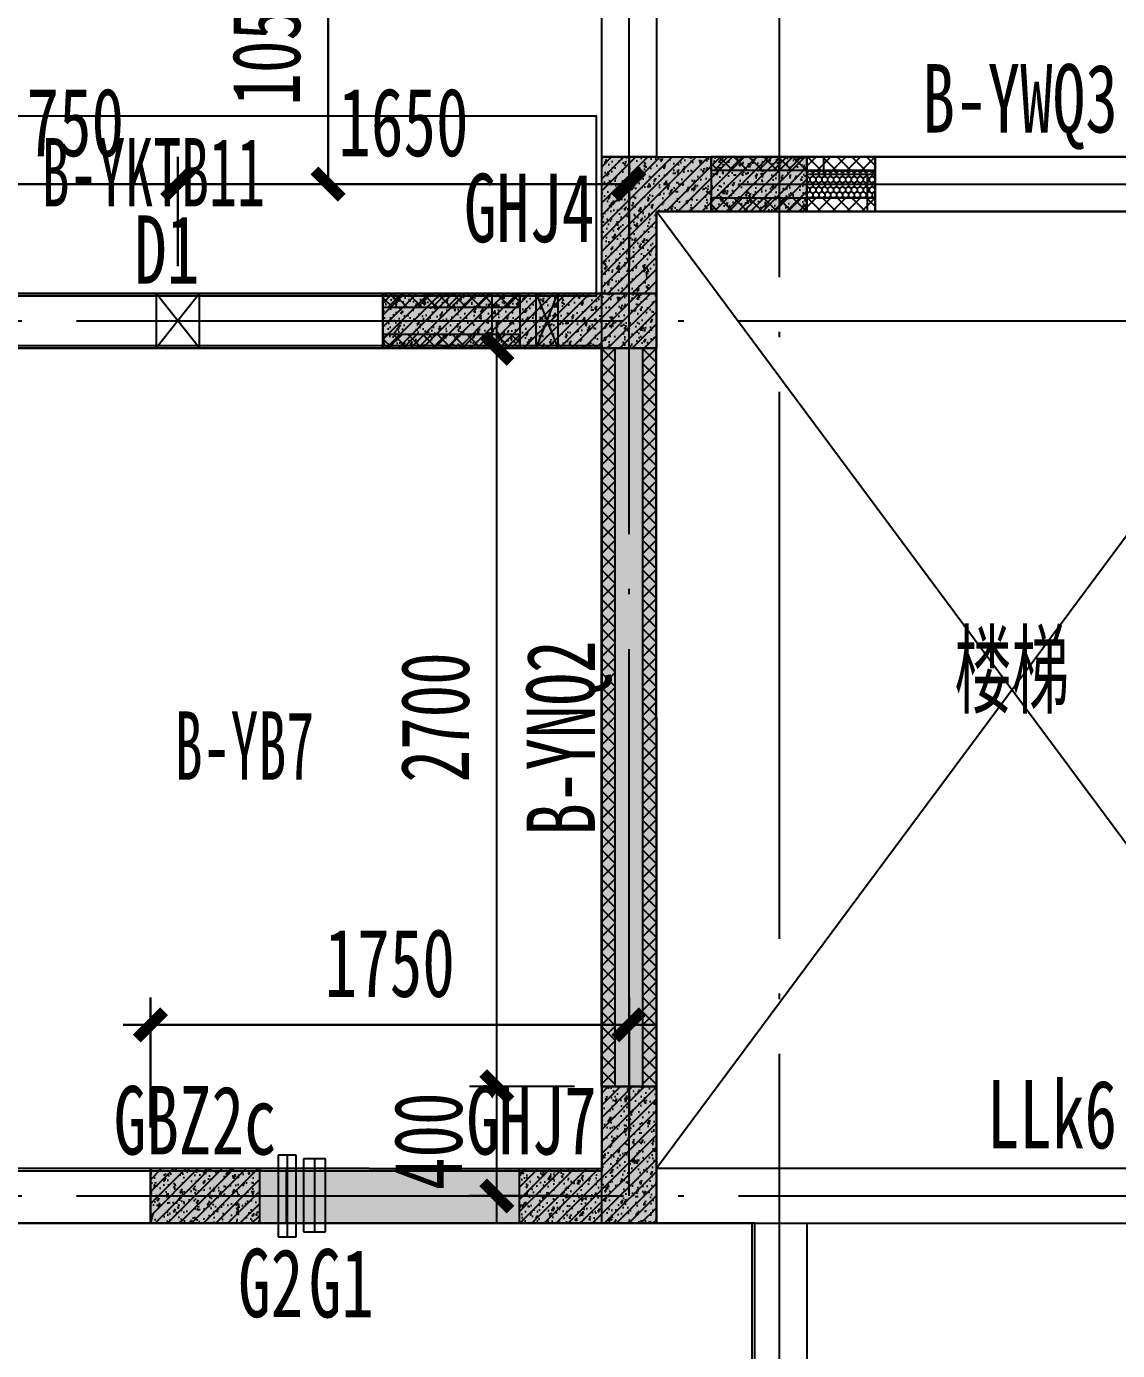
# Model space of a CAD drawing. Extents: x -3200781797 to -8106663, y 494714 to 1244925.
# Drawn here: x -8164204 to -8160214, y 1013173 to 1018014 of the extents above; entities that cross this region are included whole.
import ezdxf
from ezdxf.enums import TextEntityAlignment as Align
from ezdxf.xclip import XClip

# ---------------------------------------------------------------- set-up
doc = ezdxf.new("R2010")
doc.units = 0
doc.header["$LTSCALE"] = 1000
doc.header["$MEASUREMENT"] = 0
doc.header["$XCLIPFRAME"] = 0
for name, pattern in [('125-墙体$0$CENTER2', [1.125, 0.75, -0.125, 0.125, -0.125]), ('125-墙体$0$CONTINOUS', [0]), ('125-核心筒-标准层$0$CONTINOUS', [0]), ('3#-轴线$0$DOTE', [2.4200000000000004, 2, -0.2, 0.02, -0.2]), ('3#4#5#$0$DASH', [0.35, 0.25, -0.1]), ('DASH', [0.35, 0.25, -0.1])]:
    doc.linetypes.add(name, pattern=pattern)
doc.layers.get('Defpoints').update_dxf_attribs({"color": 30, "linetype": 'DASH'})
for name, color, linetype in [('125-墙体$0$DUCT-排烟中心线', 5, '125-墙体$0$CENTER2'), ('125-墙体$0$DUCT-排烟管', 2, 'Continuous'), ('125-墙体$0$DUCT-送风中心线', 5, '125-墙体$0$CENTER2'), ('125-墙体$0$DUCT-送风管', 4, 'Continuous'), ('125-墙体$0$S-WALL', 40, 'Continuous'), ('125-墙体$0$S-WALL-BEAM', 120, 'Continuous'), ('125-墙体$0$S-WALL-COLU', 252, '125-墙体$0$CONTINOUS'), ('125-墙体$0$S-WALL-COLU-HATC', 16, 'Continuous'), ('125-墙体$0$S-WALL-HATC', 253, 'Continuous'), ('125-墙体$0$提结构条件', 7, 'Continuous'), ('125-墙体$0$暖-首层和标准层暖通套管_TZ$0$H-暖洞-穿梁', 3, 'Continuous'), ('125-核心筒-标准层$0$HATCH', 254, 'Continuous'), ('125-核心筒-标准层$0$S-SLAB-HOLE', 5, 'Continuous'), ('125-核心筒-标准层$0$S-WALL', 40, 'Continuous'), ('125-核心筒-标准层$0$S-WALL-BEAM', 120, 'Continuous'), ('125-核心筒-标准层$0$S-WALL-COLU', 252, '125-核心筒-标准层$0$CONTINOUS'), ('125-核心筒-标准层$0$S-WALL-COLU-HATC', 16, 'Continuous'), ('125-核心筒-标准层$0$S-WALL-HATC', 253, 'Continuous'), ('3#-轴线$0$A-ANNO-DOTE', 10, '3#-轴线$0$DOTE'), ('3#4#5#$0$DIM', 3, 'Continuous'), ('3#4#5#$0$PC-SLAB', 6, '3#4#5#$0$DASH'), ('3#4#5#$0$S-ANNO-TEXT', 7, 'Continuous'), ('3#4#5#$0$S-PC-FQ', 4, 'Continuous'), ('3#4#5#$0$S-PC-FQ-NYQ', 4, 'Continuous'), ('3#4#5#$0$S-PC-FQ-WYQ', 4, 'Continuous'), ('3#4#5#$0$S-PC-SLAB', 6, 'Continuous'), ('4#-标准层$0$S-SLAB-TEXT', 120, 'Continuous'), ('DIM', 3, 'Continuous'), ('S-PC-FQ-WYQ', 4, 'Continuous'), ('S-WALL-BEAM-TEXT', 2, 'Continuous'), ('S-WALL-COLU-TEXT', 2, 'Continuous')]:
    doc.layers.add(name, color=color, linetype=linetype)
doc.layers.add('设备条件', color=5, linetype='Continuous', lineweight=30)
doc.styles.add('3#4#5#$0$外部参照 1$0$宋体', font='', dxfattribs={"width": 0.8})
doc.styles.add('3#4#5#$0$宋体', font='', dxfattribs={"width": 0.8})
doc.styles.add('3#4#5#$0$楷体', font='', dxfattribs={"width": 0.7})
doc.styles.add('4#-标准层$0$TSSD_Rein', font='tssdeng.shx', dxfattribs={"width": 0.7, "bigfont": 'hztxt.shx'})
doc.styles.add('TSSD_Dimension', font='', dxfattribs={"width": 0.7})
doc.styles.add('楷体GB312', font='', dxfattribs={"width": 0.8})
doc.styles.get('3#4#5#$0$外部参照 1$0$宋体').set_extended_font_data('SimSun')
doc.styles.get('3#4#5#$0$宋体').set_extended_font_data('SimSun')
doc.styles.get('3#4#5#$0$楷体').set_extended_font_data('KaiTi_GB2312')
doc.styles.get('TSSD_Dimension').set_extended_font_data('KaiTi_GB2312')
doc.styles.get('楷体GB312').set_extended_font_data('楷体_GB2312')
doc.dimstyles.new('3#4#5#$0$TSSD_100_100', dxfattribs={"dimtxt": 250, "dimasz": 100, "dimexe": 100, "dimexo": 250, "dimgap": 100, "dimtad": 1, "dimdec": 0, "dimzin": 0, "dimdsep": 46, "dimtxsty": '3#4#5#$0$楷体', "dimblk": '3#4#5#$0$_ArchTick', "dimcen": 0, "dimdle": 100, "dimclrt": 7, "dimadec": 0, "dimazin": 0, "dimtfac": 1, "dimtdec": 0, "dimtix": 1, "dimtmove": 2, "dimatfit": 3, "dimfxl": 1, "dimtolj": 1, "dimtzin": 0, "dimarcsym": 0})
doc.dimstyles.new('TSSD_100_100', dxfattribs={"dimtxt": 250, "dimasz": 100, "dimexe": 100, "dimexo": 250, "dimgap": 100, "dimtad": 1, "dimdec": 0, "dimzin": 0, "dimdsep": 46, "dimtxsty": 'TSSD_Dimension', "dimblk": 'ARCHTICK', "dimcen": 0, "dimdle": 100, "dimclrt": 7, "dimadec": 0, "dimazin": 0, "dimtfac": 1, "dimtdec": 0, "dimtix": 1, "dimtmove": 2, "dimatfit": 3, "dimfxl": 1, "dimtolj": 1, "dimtzin": 0, "dimarcsym": 0})
doc.dimstyles.new('TSSD_100_100$0', dxfattribs={"dimtxt": 250, "dimasz": 100, "dimexe": 100, "dimexo": 0, "dimgap": 100, "dimtad": 1, "dimdec": 0, "dimzin": 0, "dimdsep": 46, "dimtxsty": 'TSSD_Dimension', "dimblk1": 'ARCHTICK', "dimblk2": 'ARCHTICK', "dimsah": 1, "dimcen": 0, "dimclrt": 7, "dimadec": 0, "dimazin": 0, "dimtfac": 1, "dimtdec": 0, "dimtix": 1, "dimtmove": 2, "dimatfit": 3, "dimldrblk": 'ARCHTICK', "dimfxl": 300, "dimfxlon": 1, "dimtvp": 0.7, "dimtolj": 1, "dimtzin": 0, "dimarcsym": 0})
pattern_1 = [(225, (-650407.2216447918, -531464.0182287013), (26.94076836320745, -26.94076836320746), []), (315, (-650407.2216447918, -531464.0182287013), (26.94076836320746, 26.94076836320745), [])]
pattern_2 = [(225, (-650407.2216447843, -531614.0182259246), (26.94076836320745, -26.94076836320746), []), (315, (-650407.2216447843, -531614.0182259246), (26.94076836320746, 26.94076836320745), [])]
pattern_3 = [(269.994290487128, (110828.0983717282, 3091305.449310958), (10.82344901253679, -18.75107864760912), [12.5, -25]), (29.99429048712797, (110828.0983717282, 3091305.449310958), (10.82718595092106, 18.74892112522701), [12.5, -25]), (329.994290487128, (110828.0983717282, 3091305.449310958), (21.65063496345785, -0.002157522382106803), [-25, 12.5])]

# ---------------------------------------------------------------- blocks, each defined once
blk = doc.blocks.new('ll-2f')
at = {"layer": 'S-WALL-BEAM-TEXT', "style": '楷体GB312', "width": 0.7}
blk.add_text('LLk6', height=250, dxfattribs=at).set_placement((-8404965.477553831, 774943.4227827638))
blk = doc.blocks.new('an-4')
at = {"layer": 'S-WALL-COLU-TEXT', "style": '楷体GB312', "width": 0.7}
for s, p in [('GHJ4', (-8465160.466833912, 771582.5226575825)), ('GBZ2c', (-8466441.223478977, 768246.3792322951)), ('GHJ7', (-8465151.89249935, 768246.3479070126))]:
    blk.add_text(s, height=250, dxfattribs=at).set_placement(p)
blk = doc.blocks.new('_ArchTick')
at = {"color": 0, "linetype": 'ByBlock', "const_width": 0.4}
blk.add_lwpolyline([(-0.5, -0.5), (0.5, 0.5)], dxfattribs=at)
blk = doc.blocks.new('*D1276')
at = {"layer": 'Defpoints', "color": 0, "transparency": 16777216}
for p in [(-8387997.153475678, 700612.740579597), (-8388747.146519257, 700112.7405795968), (-8387997.153475678, 700112.7405795968)]:
    blk.add_point(p, dxfattribs=at)
at = {"layer": 'DIM', "color": 0, "lineweight": -2, "transparency": 16777216}
for p, q in [((-8388747.146519257, 700312.740579597), (-8388747.146519257, 700712.740579597)), ((-8387997.153475678, 700312.740579597), (-8387997.153475678, 700712.740579597)), ((-8388747.146519257, 700612.740579597), (-8387997.153475678, 700612.740579597))]:
    blk.add_line(p, q, dxfattribs=at)
at = {"layer": 'DIM', "color": 0, "lineweight": -2, "transparency": 16777216, "xscale": 100, "yscale": 100, "zscale": 100, "rotation": 180}
blk.add_blockref('_ArchTick', (-8388747.146519257, 700612.740579597), dxfattribs=at)
at = {"layer": 'DIM', "color": 0, "lineweight": -2, "transparency": 16777216, "xscale": 100, "yscale": 100, "zscale": 100}
blk.add_blockref('_ArchTick', (-8387997.153475678, 700612.740579597), dxfattribs=at)
at = {"layer": 'DIM', "color": 7, "transparency": 16777216, "insert": (-8388372.149997467, 700837.740579597), "char_height": 250, "attachment_point": 5, "style": 'TSSD_Dimension'}
blk.add_mtext('\\A1;750', dxfattribs=at)
blk = doc.blocks.new('*D1285')
at = {"layer": 'Defpoints', "color": 0, "transparency": 16777216}
for p in [(-8386347.146519257, 700612.740579597), (-8387997.153475678, 700112.7405795968), (-8386347.146519257, 700112.740579597)]:
    blk.add_point(p, dxfattribs=at)
at = {"layer": 'DIM', "color": 0, "lineweight": -2, "transparency": 16777216}
for p, q in [((-8387997.153475678, 700312.740579597), (-8387997.153475678, 700712.740579597)), ((-8386347.146519257, 700312.740579597), (-8386347.146519257, 700712.740579597)), ((-8387997.153475678, 700612.740579597), (-8386347.146519257, 700612.740579597))]:
    blk.add_line(p, q, dxfattribs=at)
at = {"layer": 'DIM', "color": 0, "lineweight": -2, "transparency": 16777216, "xscale": 100, "yscale": 100, "zscale": 100, "rotation": 180}
blk.add_blockref('_ArchTick', (-8387997.153475678, 700612.740579597), dxfattribs=at)
at = {"layer": 'DIM', "color": 0, "lineweight": -2, "transparency": 16777216, "xscale": 100, "yscale": 100, "zscale": 100}
blk.add_blockref('_ArchTick', (-8386347.146519257, 700612.740579597), dxfattribs=at)
at = {"layer": 'DIM', "color": 7, "transparency": 16777216, "insert": (-8387172.149997467, 700837.740579597), "char_height": 250, "attachment_point": 5, "style": 'TSSD_Dimension'}
blk.add_mtext('\\A1;1650', dxfattribs=at)
blk = doc.blocks.new('*D1539')
at = {"layer": 'Defpoints', "color": 0, "transparency": 16777216}
for p in [(-8406273.689368632, 775395.3119987948), (-8408023.590938032, 774769.5154414256), (-8406273.689368632, 774769.5156374373)]:
    blk.add_point(p, dxfattribs=at)
at = {"layer": 'DIM', "color": 0, "lineweight": -2, "transparency": 16777216}
for p, q in [((-8408023.590938032, 775019.5154414256), (-8408023.590938032, 775495.3119987948)), ((-8406273.689368632, 775019.5156374373), (-8406273.689368632, 775495.3119987948)), ((-8408123.590938032, 775395.3119987948), (-8406173.689368632, 775395.3119987948))]:
    blk.add_line(p, q, dxfattribs=at)
at = {"layer": 'DIM', "color": 0, "lineweight": -2, "transparency": 16777216, "xscale": 100, "yscale": 100, "zscale": 100, "rotation": 180}
blk.add_blockref('_ArchTick', (-8408023.590938032, 775395.3119987948), dxfattribs=at)
at = {"layer": 'DIM', "color": 0, "lineweight": -2, "transparency": 16777216, "xscale": 100, "yscale": 100, "zscale": 100}
blk.add_blockref('_ArchTick', (-8406273.689368632, 775395.3119987948), dxfattribs=at)
at = {"layer": 'DIM', "color": 7, "transparency": 16777216, "insert": (-8407148.640153332, 775620.3119987948), "char_height": 250, "attachment_point": 5, "style": 'TSSD_Dimension'}
blk.add_mtext('\\A1;1750', dxfattribs=at)
blk = doc.blocks.new('*D1494')
at = {"layer": 'Defpoints', "color": 0, "transparency": 16777216}
for p in [(-8406373.591745725, 779519.5413355115), (-8407374.151569247, 778469.5156374376), (-8406366.937146869, 778469.5156374376)]:
    blk.add_point(p, dxfattribs=at)
at = {"layer": 'DIM', "color": 0, "lineweight": -2, "transparency": 16777216}
for p, q in [((-8407074.151569247, 779519.5413355115), (-8407474.151569247, 779519.5413355115)), ((-8407374.151569247, 779519.5413355115), (-8407374.151569247, 778469.5156374376)), ((-8407074.151569247, 778469.5156374376), (-8407474.151569247, 778469.5156374376))]:
    blk.add_line(p, q, dxfattribs=at)
at = {"layer": 'DIM', "color": 0, "lineweight": -2, "transparency": 16777216, "xscale": 100, "yscale": 100, "zscale": 100}
for p, rotation in [((-8407374.151569247, 779519.5413355115), 90), ((-8407374.151569247, 778469.5156374376), 270)]:
    blk.add_blockref('_ArchTick', p, dxfattribs=dict(at, rotation=rotation))
at = {"layer": 'DIM', "color": 7, "transparency": 16777216, "insert": (-8407599.151569245, 778994.5284864767), "char_height": 250, "attachment_point": 5, "rotation": 90, "style": 'TSSD_Dimension'}
blk.add_mtext('\\A1;1050', dxfattribs=at)
blk = doc.blocks.new('3#4#5#$0$_ArchTick')
at = {"color": 0, "linetype": 'ByBlock', "const_width": 0.4}
blk.add_lwpolyline([(-0.5, -0.5), (0.5, 0.5)], dxfattribs=at)
blk = doc.blocks.new('*D3533')
at = {"layer": '3#4#5#$0$DIM', "color": 0, "lineweight": -2, "transparency": 16777216}
for p, q in [((8316.511063373855, -3000.161881071924), (8316.511063373855, -100.1653699586752)), ((8625.012402625642, -200.1653699586751), (8216.511063373855, -200.1653699586752)), ((8600.250602777003, -2900.161881071924), (8216.511063373855, -2900.161881071924))]:
    blk.add_line(p, q, dxfattribs=at)
at = {"layer": 'Defpoints', "color": 0, "transparency": 16777216}
for p in [(8316.511063373855, -200.1653699586752), (8875.012402625642, -200.1653699586751), (8850.250602777003, -2900.161881071924)]:
    blk.add_point(p, dxfattribs=at)
at = {"layer": '3#4#5#$0$DIM', "color": 0, "lineweight": -2, "transparency": 16777216, "xscale": 100, "yscale": 100, "zscale": 100}
for p, rotation in [((8316.511063373855, -200.1653699586752), 90), ((8316.511063373855, -2900.161881071924), 270)]:
    blk.add_blockref('3#4#5#$0$_ArchTick', p, dxfattribs=dict(at, rotation=rotation))
at = {"layer": '3#4#5#$0$DIM', "color": 7, "transparency": 16777216, "insert": (8091.511063373853, -1550.163625515301), "char_height": 250, "attachment_point": 5, "rotation": 90, "style": '3#4#5#$0$楷体'}
blk.add_mtext('\\A1;2700', dxfattribs=at)
blk = doc.blocks.new('3#4#5#$0$B-YNQ2')
at = {"layer": '3#4#5#$0$S-PC-FQ-WYQ'}
h = blk.add_hatch(dxfattribs=at)
h.set_pattern_fill('ANSI37', color=256, scale=12, angle=90)
h.set_pattern_definition([(135, (-988908.0325066783, 837089.8351959386), (-26.94076836320746, -26.94076836320745), []), (225, (-988908.0325066783, 837089.8351959386), (26.94076836320745, -26.94076836320746), [])])
h.paths.add_polyline_path([(-127105.3843353875, 321688.4222274119), (-127055.3843353875, 321688.4222274119), (-127055.6225355351, 324388.4186985985), (-127105.6225355351, 324388.4186985985)])
h = blk.add_hatch(dxfattribs=at)
h.set_pattern_fill('ANSI37', color=256, scale=12, angle=90)
h.set_pattern_definition([(135, (-988758.0325094552, 837089.835195946), (-26.94076836320746, -26.94076836320745), []), (225, (-988758.0325094552, 837089.835195946), (26.94076836320745, -26.94076836320746), [])])
h.paths.add_polyline_path([(-126955.3843381647, 321688.4222274194), (-126905.3843381647, 321688.4222274194), (-126905.6225383123, 324388.418698606), (-126955.6225383123, 324388.418698606)])
for points in [[(-127105.3843353875, 321688.4222274119), (-127055.3843353875, 321688.4222274119), (-127055.6225355351, 324388.4186985985), (-127105.6225355351, 324388.4186985985)], [(-127105.6225358211, 324388.4186985985), (-126905.6225354774, 324388.4186985985), (-126905.3843353298, 321688.4222274194), (-127105.3843356734, 321688.4222274194)], [(-126955.3843381647, 321688.4222274194), (-126905.3843381647, 321688.4222274194), (-126905.6225383123, 324388.418698606), (-126955.6225383123, 324388.418698606)]]:
    blk.add_lwpolyline(points, close=True, dxfattribs=at)
blk = doc.blocks.new('3#4#5#$0$B-YWQ2')
at = {"layer": '3#4#5#$0$S-PC-FQ-WYQ'}
h = blk.add_hatch(dxfattribs=at)
h.set_pattern_fill('ANSI37', color=256, scale=12, angle=180)
h.set_pattern_definition([(225, (-657507.1811856697, -531964.0313569249), (26.94076836320745, -26.94076836320746), []), (315, (-657507.1811856697, -531964.0313569249), (26.94076836320746, 26.94076836320745), [])])
h.paths.add_polyline_path([(-143805.760363081, 329838.378574529), (-143805.760363081, 329888.378574529), (-144305.7646883298, 329888.3786142177), (-144305.7646883298, 329838.3786142177)])
h = blk.add_hatch(dxfattribs=at)
h.set_pattern_fill('ANSI37', color=256, scale=12, angle=180)
h.set_pattern_definition([(225, (-655807.1767984, -531964.0314528265), (26.94076836320745, -26.94076836320746), []), (315, (-655807.1767984, -531964.0314528265), (26.94076836320746, 26.94076836320745), [])])
h.paths.add_polyline_path([(-141605.7606210168, 329838.3781581313), (-141605.7606210168, 329888.3781581313), (-142605.76030106, 329888.3785183162), (-142605.76030106, 329838.3785183162)])
h = blk.add_hatch(dxfattribs=at)
h.set_pattern_fill('ANSI37', color=256, scale=12, angle=180)
h.set_pattern_definition([(225, (-653107.1819316256, -531964.0318592056), (26.94076836320745, -26.94076836320746), []), (315, (-653107.1819316256, -531964.0318592056), (26.94076836320746, 26.94076836320745), [])])
h.paths.add_polyline_path([(-139605.8072693339, 329838.3779761113), (-139605.8072693339, 329888.3779761113), (-140105.7606210243, 329888.3781071344), (-140105.7606210243, 329838.3781071344)])
h = blk.add_hatch(dxfattribs=at)
h.set_pattern_fill('ANSI37', color=256, scale=12, angle=180)
h.set_pattern_definition([(225, (-657507.1811856623, -532114.0313541479), (26.94076836320745, -26.94076836320746), []), (315, (-657507.1811856623, -532114.0313541479), (26.94076836320746, 26.94076836320745), [])])
h.paths.add_polyline_path([(-143805.7603630736, 329688.3785773062), (-143805.7603630736, 329738.3785773062), (-144305.7646883223, 329738.3786169949), (-144305.7646883223, 329688.3786169949)])
h = blk.add_hatch(dxfattribs=at)
h.set_pattern_fill('ANSI37', color=256, scale=12, angle=180)
h.set_pattern_definition([(225, (-655807.1767983926, -532114.0314500495), (26.94076836320745, -26.94076836320746), []), (315, (-655807.1767983926, -532114.0314500495), (26.94076836320746, 26.94076836320745), [])])
h.paths.add_polyline_path([(-141605.7606210094, 329688.3781609085), (-141605.7606210094, 329738.3781609085), (-142605.7603010526, 329738.3785210934), (-142605.7603010526, 329688.3785210934)])
h = blk.add_hatch(dxfattribs=at)
h.set_pattern_fill('ANSI37', color=256, scale=12, angle=180)
h.set_pattern_definition([(225, (-653107.1819316181, -532114.0318564288), (26.94076836320745, -26.94076836320746), []), (315, (-653107.1819316181, -532114.0318564288), (26.94076836320746, 26.94076836320745), [])])
h.paths.add_polyline_path([(-139605.8072693264, 329688.3779788885), (-139605.8072693264, 329738.3779788885), (-140105.7606210168, 329738.3781099116), (-140105.7606210168, 329688.3781099116)])
for points in [[(-144305.7646883223, 329688.378616709), (-144305.7646883223, 329888.3786170527), (-143805.760363081, 329888.3785773639), (-143805.760363081, 329688.3785770203)], [(-143805.760363081, 329838.378574529), (-143805.760363081, 329888.378574529), (-144305.7646883298, 329888.3786142177), (-144305.7646883298, 329838.3786142177)], [(-143805.760363081, 329888.3809476119), (-142605.760374493, 329888.3809476119), (-142605.760374493, 329688.3783389947), (-143805.760363081, 329688.3783389947)], [(-141605.7606210168, 329838.3781581313), (-141605.7606210168, 329888.3781581313), (-142605.76030106, 329888.3785183162), (-142605.76030106, 329838.3785183162)], [(-142605.7603010526, 329688.3785208075), (-142605.7603010526, 329888.3785211511), (-141605.7606210168, 329888.3781609662), (-141605.7606210168, 329688.3781606226)], [(-141605.7606210168, 329888.3782881502), (-140105.7606888157, 329888.3782833477), (-140105.7606888157, 329688.378028636), (-141605.7606210168, 329688.3780334386)], [(-139605.8072693339, 329838.3779761113), (-139605.8072693339, 329888.3779761113), (-140105.7606210243, 329888.3781071344), (-140105.7606210243, 329838.3781071344)], [(-140105.7606210168, 329688.3781096257), (-140105.7606210168, 329888.3781099693), (-139605.8072693339, 329888.3779789462), (-139605.8072693339, 329688.3779786025)], [(-143805.7603630736, 329688.3785773062), (-143805.7603630736, 329738.3785773062), (-144305.7646883223, 329738.3786169949), (-144305.7646883223, 329688.3786169949)], [(-141605.7606210094, 329688.3781609085), (-141605.7606210094, 329738.3781609085), (-142605.7603010526, 329738.3785210934), (-142605.7603010526, 329688.3785210934)], [(-139605.8072693264, 329688.3779788885), (-139605.8072693264, 329738.3779788885), (-140105.7606210168, 329738.3781099116), (-140105.7606210168, 329688.3781099116)]]:
    blk.add_lwpolyline(points, close=True, dxfattribs=at)
blk = doc.blocks.new('3#4#5#$0$B-YWQ3')
at = {"layer": '3#4#5#$0$S-PC-FQ'}
h = blk.add_hatch(dxfattribs=at)
h.set_pattern_fill('HONEY', color=6, scale=100, angle=-90.00570951287202)
h.set_pattern_definition(pattern_3)
h.paths.add_polyline_path([(-138305.9950628587, 330338.3942316874), (-138306.0050278385, 330238.3942321839), (-138556.0100336152, 330238.3917263955), (-138556.0000686354, 330338.391725899)])
h = blk.add_hatch(dxfattribs=at)
h.set_pattern_fill('HONEY', color=6, scale=100, angle=-90.00570951287202)
h.set_pattern_definition(pattern_3)
h.paths.add_polyline_path([(-137306.0050511253, 330338.3942316874), (-137305.9950861455, 330238.3942321839), (-137055.9900803688, 330238.3917263955), (-137056.0000453486, 330338.391725899)])
at = {"layer": '3#4#5#$0$S-PC-FQ-WYQ'}
h = blk.add_hatch(dxfattribs=at)
h.set_pattern_fill('ANSI37', color=256, scale=12, angle=180)
h.set_pattern_definition(pattern_1)
h.paths.add_polyline_path([(-138905.8095192583, 330388.3917027524), (-138905.8095192583, 330338.3917027524), (-138306.0000686279, 330338.3917424412), (-138306.0000686279, 330388.3917424412)])
h = blk.add_hatch(dxfattribs=at)
h.set_pattern_fill('ANSI37', color=256, scale=12, angle=180)
h.set_pattern_definition(pattern_1)
h.paths.add_polyline_path([(-136705.800822203, 330338.3917027524), (-136705.800822203, 330388.3917027524), (-137306.0000686428, 330388.3917424412), (-137306.0000686428, 330338.3917424412)])
h = blk.add_hatch(dxfattribs=at)
h.set_pattern_fill('ANSI37', color=256, scale=12, angle=180)
h.set_pattern_definition(pattern_2)
h.paths.add_polyline_path([(-138905.8095192658, 330238.3917055296), (-138905.8095192658, 330188.3917055296), (-138306.0000686354, 330188.3917452184), (-138306.0000686354, 330238.3917452184)])
h = blk.add_hatch(dxfattribs=at)
h.set_pattern_fill('ANSI37', color=256, scale=12, angle=180)
h.set_pattern_definition(pattern_2)
h.paths.add_polyline_path([(-136705.8008221956, 330188.3917055296), (-136705.8008221956, 330238.3917055296), (-137306.0000686354, 330238.3917452184), (-137306.0000686354, 330188.3917452184)])
at = {"layer": '3#4#5#$0$S-PC-FQ', "color": 6}
for points in [[(-138305.9950628587, 330338.3942316874), (-138306.0050278385, 330238.3942321839), (-138556.0100336152, 330238.3917263955), (-138556.0000686354, 330338.391725899)], [(-137306.0050511253, 330338.3942316874), (-137305.9950861455, 330238.3942321839), (-137055.9900803688, 330238.3917263955), (-137056.0000453486, 330338.391725899)]]:
    blk.add_lwpolyline(points, close=True, dxfattribs=at)
at = {"layer": '3#4#5#$0$S-PC-FQ-WYQ'}
for points in [[(-138306.0000686354, 330188.3917449325), (-138306.0000686354, 330388.3917452762), (-138905.8095192583, 330388.3917055874), (-138905.8095192583, 330188.3917052437)], [(-138905.8095192583, 330338.3917027524), (-138905.8095192583, 330388.3917027524), (-138306.0000686279, 330388.3917424412), (-138306.0000686279, 330338.3917424412)], [(-138306.0000453486, 330388.3917424412), (-137306.0000686354, 330388.3917424412), (-137306.0000686354, 330188.3917449325), (-138306.0000453486, 330188.3917449325)], [(-137306.0000686354, 330188.3917449325), (-137306.0000686354, 330388.3917452762), (-136705.800822203, 330388.3917055874), (-136705.800822203, 330188.3917052437)], [(-136705.800822203, 330338.3917027524), (-136705.800822203, 330388.3917027524), (-137306.0000686428, 330388.3917424412), (-137306.0000686428, 330338.3917424412)], [(-138905.8095192658, 330188.3917055296), (-138905.8095192658, 330238.3917055296), (-138306.0000686354, 330238.3917452184), (-138306.0000686354, 330188.3917452184)], [(-136705.8008221956, 330188.3917055296), (-136705.8008221956, 330238.3917055296), (-137306.0000686354, 330238.3917452184), (-137306.0000686354, 330188.3917452184)]]:
    blk.add_lwpolyline(points, close=True, dxfattribs=at)
blk = doc.blocks.new('*D3519')
at = {"layer": '3#4#5#$0$DIM', "color": 0, "lineweight": -2, "transparency": 16777216}
for p, q in [((8316.501006726558, -3400.000362089197), (8316.501006726558, -2800.161881071924)), ((8583.10531715176, -2900.161881071924), (8216.501006726558, -2900.161881071924)), ((8583.10531715176, -3300.000362089197), (8216.501006726558, -3300.000362089197))]:
    blk.add_line(p, q, dxfattribs=at)
at = {"layer": 'Defpoints', "color": 0, "transparency": 16777216}
for p in [(8316.501006726558, -2900.161881071924), (8833.10531715176, -2900.161881071924), (8833.10531715176, -3300.000362089197)]:
    blk.add_point(p, dxfattribs=at)
at = {"layer": '3#4#5#$0$DIM', "color": 0, "lineweight": -2, "transparency": 16777216, "xscale": 100, "yscale": 100, "zscale": 100}
for p, rotation in [((8316.501006726558, -2900.161881071924), 90), ((8316.501006726558, -3300.000362089197), 270)]:
    blk.add_blockref('3#4#5#$0$_ArchTick', p, dxfattribs=dict(at, rotation=rotation))
at = {"layer": '3#4#5#$0$DIM', "color": 7, "transparency": 16777216, "insert": (8066.501006725826, -3100.081121580559), "char_height": 250, "attachment_point": 5, "rotation": 90, "style": '3#4#5#$0$楷体'}
blk.add_mtext('\\A1;400', dxfattribs=at)
blk = doc.blocks.new('3#4#5#$0$ban111')
at = {"layer": '3#4#5#$0$S-PC-SLAB'}
for points in [[(-225932.0008750532, 409965.0001437321), (-225932.0008750532, 412985.0001437321), (-223232.0008750532, 412985.0001437321), (-223232.0008750532, 409965.0001437321)], [(-228292.0000004165, 407374.9996759502), (-222672.0000004176, 407374.9996759502), (-222672.0000004176, 409774.9996759502), (-228292.0000004165, 409774.9996759502)]]:
    blk.add_lwpolyline(points, close=True, dxfattribs=at)
blk = doc.blocks.new('3#4#5#$0$5#')
at = {"layer": '3#4#5#$0$S-ANNO-TEXT'}
blk.add_blockref('3#4#5#$0$ban111', (378828.8026710108, -247399.8572734847), dxfattribs=at)
at = {"layer": '3#4#5#$0$PC-SLAB', "linetype": 'ByBlock', "style": '3#4#5#$0$外部参照 1$0$宋体', "width": 0.6}
blk.add_text('B-YB7', height=250, dxfattribs=at).set_placement((154290.8017455965, 164121.7532926081), align=Align.MIDDLE)
blk = doc.blocks.new('3#4#5#$0$3#屋顶层悬挑板')
at = {"layer": '3#4#5#$0$S-PC-SLAB'}
blk.add_lwpolyline([(149563.1474649378, 330538.5243909291), (152853.1474649378, 330538.5243909291), (152853.1474649378, 329878.5243909291), (149563.1474649378, 329878.5243909291)], close=True, dxfattribs=at)
at = {"layer": '3#4#5#$0$PC-SLAB', "linetype": 'ByBlock', "style": '3#4#5#$0$外部参照 1$0$宋体', "width": 0.6}
blk.add_text('B-YKTB11', height=250, dxfattribs=at).set_placement((151233.498411842, 330331.8198021226), align=Align.MIDDLE)
blk = doc.blocks.new('125-墙体$0$tretyyt')
at = {"layer": '125-墙体$0$暖-首层和标准层暖通套管_TZ$0$H-暖洞-穿梁', "color": 5}
for p, q in [((52497.95184686818, 59279.6456090584), (52297.95184694059, 59359.6456090584)), ((52297.95184694059, 59279.6456090584), (52497.95184686818, 59359.6456090584))]:
    blk.add_line(p, q, dxfattribs=at)
blk.add_lwpolyline([(52497.95184686818, 59279.6456090584), (52497.95184686818, 59359.6456090584), (52297.95184694059, 59359.6456090584), (52297.95184694059, 59279.6456090584)], close=True, dxfattribs=at)
blk = doc.blocks.new('125-墙体$0$rtret')
at = {"layer": '125-墙体$0$暖-首层和标准层暖通套管_TZ$0$H-暖洞-穿梁', "color": 3}
for p, q in [((53777.45084473341, 61921.49800726742), (53618.45084473352, 61721.49800733983)), ((53777.45084473341, 61721.49800733983), (53618.45084473352, 61921.49800726742))]:
    blk.add_line(p, q, dxfattribs=at)
blk.add_lwpolyline([(53777.45084473341, 61921.49800726742), (53618.45084473352, 61921.49800726742), (53618.45084473352, 61721.49800733983), (53777.45084473341, 61721.49800733983)], close=True, dxfattribs=at)
blk = doc.blocks.new('125-墙体$0$she')
at = {"layer": '125-墙体$0$DUCT-排烟中心线'}
blk.add_line((7449.829196583538, -3050.68961579488), (7449.829196583552, -3349.311543054311), dxfattribs=at)
at = {"layer": '125-墙体$0$DUCT-排烟管'}
for p, q in [((7482.329196583552, -3349.311543054311), (7482.329196583538, -3050.68961579488)), ((7417.329196583552, -3349.311543054311), (7482.329196583552, -3349.311543054311))]:
    blk.add_line(p, q, dxfattribs=at)
at = {"layer": '125-墙体$0$DUCT-送风中心线'}
blk.add_line((7549.829196583538, -3063.748486237739), (7549.829196583538, -3330.976503901729), dxfattribs=at)
at = {"layer": '125-墙体$0$DUCT-送风管'}
for p, q in [((7509.829196583538, -3063.748486237739), (7509.829196583538, -3330.976503901729)), ((7589.829196583538, -3330.976503901729), (7589.829196583538, -3063.748486237739)), ((7509.829196583538, -3330.976503901729), (7589.829196583538, -3330.976503901729))]:
    blk.add_line(p, q, dxfattribs=at)
at = {"layer": '125-墙体$0$提结构条件'}
blk.add_blockref('125-墙体$0$rtret', (-46647.95084473345, -61821.5067575188), dxfattribs=at)
at = {"layer": '125-墙体$0$提结构条件', "xscale": -1, "rotation": 270}
blk.add_blockref('125-墙体$0$tretyyt', (-50919.64560905844, -52397.95078706497), dxfattribs=at)
blk = doc.blocks.new('125-墙体')
at = {"layer": '125-墙体$0$S-WALL-COLU-HATC'}
h = blk.add_hatch(dxfattribs=at)
h.set_pattern_fill('AR-CONC', color=256, scale=10)
h.set_pattern_definition([(49.99999999999999, (29394.36241047789, -241007.8141536725), (71.72601826007535, -6.275213498259511), [7.5, -82.5]), (355, (29394.36241047789, -241007.8141536725), (-13.8751333613, 75.21921337000119), [6, -66]), (100.4514, (29400.3395784779, -241008.3370876726), (57.85093817140216, 68.94395420609536), [6.374018999999985, -70.11421119999974]), (46.18420000000002, (29394.36241047789, -240987.8141536725), (106.7241048625644, -16.55190143290181), [11.24999999999993, -123.7499999999994]), (96.6356, (29403.25608497788, -240989.1934843725), (93.46627055487033, 97.41178709004417), [9.561028799999999, -105.1713]), (351.1842, (29394.36241047789, -240987.8141536725), (93.46619451336272, 97.41186009253246), [9, -99]), (21, (29404.36241047789, -240992.8141536725), (59.69070521184616, -40.26188906653388), [7.5, -82.5]), (326.0000000000001, (29404.36241047789, -240992.8141536725), (24.33153319215817, 72.5150045046853), [6, -66]), (71.4514, (29409.33663377789, -240996.1693142726), (84.02226285814899, 32.25304967099524), [6.374019000000001, -70.1142112]), (37.50000000000001, (29394.36241047789, -241007.8141536725), (1.215985531729067, 33.28938538313115), [0, -65.19999999999999, 0, -67, 0, -66.25]), (7.499999999999999, (29394.36241047789, -241007.8141536725), (26.30695374421486, 39.44117118823603), [0, -38.2, 0, -63.7, 0, -25.25]), (327.5, (29372.0624104779, -241007.8141536725), (53.3822436172409, -2.255487173437976), [0, -25, 0, -78, 0, -103.5]), (317.5, (29362.0624104779, -241007.8141536725), (58.31861693423862, 10.01049823323177), [0, -32.5, 0, -51.8, 0, -73.5])])
h.paths.add_polyline_path([(8199.999502355931, -99.99890062701888), (8199.999502355931, 100.0010993729811), (7800, 100), (7800, -100)])
h = blk.add_hatch(dxfattribs=at)
h.set_pattern_fill('ANSI31', color=256, scale=250, style=0)
h.set_pattern_definition([(45, (29394.36241047789, -241007.8141536725), (-22.09708691207961, 22.09708691207961), [])])
h.paths.add_polyline_path([(8199.999502355931, 100.0010993729811), (8199.999502355931, -99.99890062701888), (7800, -100), (7800, 100)])
h = blk.add_hatch(dxfattribs=at)
h.set_pattern_fill('AR-CONC', color=256, scale=10)
h.set_pattern_definition([(49.99999999999999, (16440.72775740876, -244207.8143496843), (71.72601826007535, -6.275213498259511), [7.5, -82.5]), (355, (16440.72775740876, -244207.8143496843), (-13.8751333613, 75.21921337000119), [6, -66]), (100.4514, (16446.70492540876, -244208.3372836843), (57.85093817140216, 68.94395420609536), [6.374018999999985, -70.11421119999976]), (46.18420000000002, (16440.72775740876, -244187.8143496843), (106.7241048625644, -16.55190143290181), [11.24999999999993, -123.7499999999994]), (96.6356, (16449.62143190876, -244189.1936803843), (93.46627055487033, 97.41178709004417), [9.561028799999999, -105.1713]), (351.1842, (16440.72775740876, -244187.8143496843), (93.46619451336272, 97.41186009253246), [9, -99]), (21, (16450.72775740876, -244192.8143496843), (59.69070521184616, -40.26188906653388), [7.5, -82.5]), (326.0000000000001, (16450.72775740876, -244192.8143496843), (24.33153319215817, 72.5150045046853), [6, -66]), (71.4514, (16455.70198070876, -244196.1695102843), (84.02226285814899, 32.25304967099524), [6.374019000000001, -70.1142112]), (37.50000000000001, (16440.72775740876, -244207.8143496843), (1.215985531729067, 33.28938538313115), [0, -65.19999999999999, 0, -67, 0, -66.25]), (7.499999999999999, (16440.72775740876, -244207.8143496843), (26.30695374421486, 39.44117118823603), [0, -38.2, 0, -63.7, 0, -25.25]), (327.5, (16418.42775740876, -244207.8143496843), (53.3822436172409, -2.255487173437976), [0, -25, 0, -78, 0, -103.5]), (317.5, (16408.42775740876, -244207.8143496843), (58.31861693423862, 10.01049823323177), [0, -32.5, 0, -51.8, 0, -73.5])])
h.paths.add_polyline_path([(7349.999502355931, -3299.999096638727), (7349.999502355931, -3099.999096638727), (6950, -3100.000196011708), (6950, -3300.000196011708)])
h = blk.add_hatch(dxfattribs=at)
h.set_pattern_fill('ANSI31', color=256, scale=250, style=0)
h.set_pattern_definition([(45, (16440.72775740876, -244207.8143496843), (-22.09708691207961, 22.09708691207961), [])])
h.paths.add_polyline_path([(7349.999502355931, -3099.999096638727), (6950, -3100.000196011708), (6950, -3300.000196011708), (7349.999502355931, -3299.999096638727)])
at = {"layer": '125-墙体$0$S-WALL-HATC'}
for points in [[(8600, -100), (8600, 100), (7800, 100), (7800, -100)], [(7750, -3100), (6950, -3100), (6950, -3300), (7750, -3300)], [(7750, -3100), (7750, -3300), (8600, -3300), (8600, -3100)]]:
    blk.add_hatch(color=256, dxfattribs=at).paths.add_polyline_path(points)
at = {"layer": '125-墙体$0$DUCT-排烟管'}
for p, q in [((7417.329196583538, -3050.68961579488), (7417.329196583552, -3349.311543054311)), ((7482.329196583538, -3050.68961579488), (7417.329196583538, -3050.68961579488))]:
    blk.add_line(p, q, dxfattribs=at)
at = {"layer": '125-墙体$0$DUCT-送风管'}
blk.add_line((7589.829196583538, -3063.748486237739), (7509.829196583538, -3063.748486237739), dxfattribs=at)
at = {"layer": '125-墙体$0$S-WALL'}
for p, q in [((7750, -3100), (6950, -3100)), ((6950, -3100), (6950, -3300)), ((7349.999502355931, -3099.999096638727), (7249.999502355931, -3099.999096638727)), ((7447.999502355931, -3299.999096638727), (7447.999502355931, -3099.999096638727)), ((7750, -3100), (8600, -3100)), ((6950, -3300), (7750, -3300)), ((7249.999502355931, -3299.999096638727), (7349.999502355931, -3299.999096638727)), ((7750, -3300), (8600, -3300))]:
    blk.add_line(p, q, dxfattribs=at)
blk.add_lwpolyline([(8600, -100), (8600, 100), (7800, 100), (7800, -100), (8600, -100)], close=True, dxfattribs=at)
at = {"layer": '125-墙体$0$S-WALL-BEAM'}
for points in [[(6300, 100.0003920234158), (6300, -100), (7800, -100.0006024725153), (7800, 99.99978955090045)], [(2250, -3099.999803988292), (2250, -3300.000196011708), (6950, -3300.000196011708), (6950, -3099.999803988292)]]:
    blk.add_lwpolyline(points, close=True, dxfattribs=at)
at = {"layer": '125-墙体$0$S-WALL-COLU', "lineweight": -2}
for points in [[(8199.999502355931, -99.99890062701888), (8199.999502355931, 100.0010993729811), (7800, 100), (7800, -100)], [(7349.999502355931, -3299.999096638727), (7349.999502355931, -3099.999096638727), (6950, -3100.000196011708), (6950, -3300.000196011708)]]:
    blk.add_lwpolyline(points, close=True, dxfattribs=at)
blk.add_blockref('125-墙体$0$she', (0, 0))
blk = doc.blocks.new('125-核心筒-标准层')
at = {"layer": '125-核心筒-标准层$0$HATCH'}
h = blk.add_hatch(dxfattribs=at)
h.set_pattern_fill('BRICK1', color=256, scale=20, style=0)
h.set_pattern_definition([(0, (-47688.61209499254, -30845.90377062542), (0, 160), []), (90, (-47688.61209499254, -30845.90377062542), (-160, 160), [160, -160])])
h.paths.add_polyline_path([(-850, 7500.019676210301), (-1100.000091910362, 7500.019676210301), (-1100.000091910362, 7699.999999460415), (-850, 7699.999999460415)])
at = {"layer": '125-核心筒-标准层$0$S-WALL-COLU-HATC'}
h = blk.add_hatch(dxfattribs=at)
h.set_pattern_fill('AR-CONC', color=256, scale=10)
h.set_pattern_definition([(49.99999999999999, (13887.05247968878, -232995.612466133), (71.72601826007535, -6.275213498259511), [7.5, -82.5]), (355, (13887.05247968878, -232995.612466133), (-13.8751333613, 75.21921337000119), [6, -66]), (100.4514, (13893.02964768879, -232996.135400133), (57.85093817140216, 68.94395420609536), [6.374018999999981, -70.11421119999969]), (46.18420000000002, (13887.05247968878, -232975.612466133), (106.7241048625644, -16.55190143290181), [11.24999999999992, -123.7499999999994]), (96.6356, (13895.94615418877, -232976.991796833), (93.46627055487033, 97.41178709004417), [9.561028799999999, -105.1713]), (351.1842, (13887.05247968878, -232975.612466133), (93.46619451336272, 97.41186009253246), [9, -99]), (21, (13897.05247968878, -232980.612466133), (59.69070521184616, -40.26188906653388), [7.5, -82.5]), (326.0000000000001, (13897.05247968878, -232980.612466133), (24.33153319215817, 72.5150045046853), [6, -66]), (71.4514, (13902.02670298878, -232983.967626733), (84.02226285814899, 32.25304967099524), [6.374019000000001, -70.1142112]), (37.50000000000001, (13887.05247968878, -232995.612466133), (1.215985531729067, 33.28938538313115), [0, -65.19999999999999, 0, -67, 0, -66.25]), (7.499999999999999, (13887.05247968878, -232995.612466133), (26.30695374421486, 39.44117118823603), [0, -38.2, 0, -63.7, 0, -25.25]), (327.5, (13864.75247968879, -232995.612466133), (53.3822436172409, -2.255487173437976), [0, -25, 0, -78, 0, -103.5]), (317.5, (13854.75247968879, -232995.612466133), (58.31861693423862, 10.01049823323177), [0, -32.5, 0, -51.8, 0, -73.5])])
h.paths.add_polyline_path([(-1650, 7500), (-1650.015775947366, 7200.000364035135), (-1850.015775947366, 7200.000364035135), (-1850, 7700), (-1100.000091910362, 7699.999999460415), (-1100.000091910362, 7499.999999460648)])
h = blk.add_hatch(dxfattribs=at)
h.set_pattern_fill('ANSI31', color=256, scale=250, style=0)
h.set_pattern_definition([(45, (13887.05247968878, -232995.612466133), (-22.09708691207961, 22.09708691207961), [])])
h.paths.add_polyline_path([(-1650, 7500), (-1650.015775947366, 7200.000364035135), (-1850.015775947366, 7200.000364035135), (-1850, 7700), (-1100.000091910362, 7699.999999460415), (-1100.000091910362, 7499.999999460648)])
h = blk.add_hatch(dxfattribs=at)
h.set_pattern_fill('AR-CONC', color=256, scale=10)
h.set_pattern_definition([(49.99999999999999, (13587.05257159914, -233495.612466133), (71.72601826007535, -6.275213498259511), [7.5, -82.5]), (355, (13587.05257159914, -233495.612466133), (-13.8751333613, 75.21921337000119), [6, -66]), (100.4514, (13593.02973959915, -233496.135400133), (57.85093817140216, 68.94395420609536), [6.374018999999979, -70.11421119999966]), (46.18420000000002, (13587.05257159914, -233475.612466133), (106.7241048625644, -16.55190143290181), [11.24999999999992, -123.7499999999993]), (96.6356, (13595.94624609913, -233476.991796833), (93.46627055487033, 97.41178709004417), [9.561028799999999, -105.1713]), (351.1842, (13587.05257159914, -233475.612466133), (93.46619451336272, 97.41186009253246), [9, -99]), (21, (13597.05257159914, -233480.612466133), (59.69070521184616, -40.26188906653388), [7.5, -82.5]), (326.0000000000001, (13597.05257159914, -233480.612466133), (24.33153319215817, 72.5150045046853), [6, -66]), (71.4514, (13602.02679489914, -233483.967626733), (84.02226285814899, 32.25304967099524), [6.374019000000001, -70.1142112]), (37.50000000000001, (13587.05257159914, -233495.612466133), (1.215985531729067, 33.28938538313115), [0, -65.19999999999999, 0, -67, 0, -66.25]), (7.499999999999999, (13587.05257159914, -233495.612466133), (26.30695374421486, 39.44117118823603), [0, -38.2, 0, -63.7, 0, -25.25]), (327.5, (13564.75257159915, -233495.612466133), (53.3822436172409, -2.255487173437976), [0, -25, 0, -78, 0, -103.5]), (317.5, (13554.75257159915, -233495.612466133), (58.31861693423862, 10.01049823323177), [0, -32.5, 0, -51.8, 0, -73.5])])
h.paths.add_polyline_path([(-1949.999908089638, 7000), (-1950.015684037004, 7000), (-2250.008448640932, 6998.802632443432), (-2249.992672693566, 7198.802632443432), (-1650, 7199.999999460415), (-1650, 6999.999999460648)])
h = blk.add_hatch(dxfattribs=at)
h.set_pattern_fill('ANSI31', color=256, scale=250, style=0)
h.set_pattern_definition([(45, (13587.05257159914, -233495.612466133), (-22.09708691207961, 22.09708691207961), [])])
h.paths.add_polyline_path([(-1949.999908089638, 7000), (-1950.015684037004, 7000), (-2250.008448640932, 6998.802632443432), (-2249.992672693566, 7198.802632443432), (-1650, 7199.999999460415), (-1650, 6999.999999460648)])
h = blk.add_hatch(dxfattribs=at)
h.set_pattern_fill('AR-CONC', color=256, scale=10)
h.set_pattern_definition([(49.99999999999999, (15689.61140156887, -237762.7235425184), (71.72601826007535, -6.275213498259511), [7.5, -82.5]), (355, (15689.61140156887, -237762.7235425184), (-13.8751333613, 75.21921337000119), [6, -66]), (100.4514, (15695.58856956888, -237763.2464765184), (57.85093817140216, 68.94395420609536), [6.374018999999981, -70.11421119999969]), (46.18420000000002, (15689.61140156887, -237742.7235425184), (106.7241048625644, -16.55190143290181), [11.24999999999992, -123.7499999999994]), (96.6356, (15698.50507606886, -237744.1028732184), (93.46627055487033, 97.41178709004417), [9.561028799999999, -105.1713]), (351.1842, (15689.61140156887, -237742.7235425184), (93.46619451336272, 97.41186009253246), [9, -99]), (21, (15699.61140156887, -237747.7235425184), (59.69070521184616, -40.26188906653388), [7.5, -82.5]), (326.0000000000001, (15699.61140156887, -237747.7235425184), (24.33153319215817, 72.5150045046853), [6, -66]), (71.4514, (15704.58562486887, -237751.0787031184), (84.02226285814899, 32.25304967099524), [6.374019000000001, -70.1142112]), (37.50000000000001, (15689.61140156887, -237762.7235425184), (1.215985531729067, 33.28938538313115), [0, -65.19999999999999, 0, -67, 0, -66.25]), (7.499999999999999, (15689.61140156887, -237762.7235425184), (26.30695374421486, 39.44117118823603), [0, -38.2, 0, -63.7, 0, -25.25]), (327.5, (15667.31140156888, -237762.7235425184), (53.3822436172409, -2.255487173437976), [0, -25, 0, -78, 0, -103.5]), (317.5, (15657.31140156888, -237762.7235425184), (58.31861693423862, 10.01049823323177), [0, -32.5, 0, -51.8, 0, -73.5])])
h.paths.add_polyline_path([(-1850, 4000), (-1849.984224052634, 4299.999635964865), (-1649.984224052634, 4299.999635964865), (-1650, 3800), (-2149.999908089638, 3800.000000539585), (-2149.999908089638, 4000.000000539352)])
h = blk.add_hatch(dxfattribs=at)
h.set_pattern_fill('ANSI31', color=256, scale=250, style=0)
h.set_pattern_definition([(45, (15689.61140156887, -237762.7235425184), (-22.09708691207961, 22.09708691207961), [])])
h.paths.add_polyline_path([(-1850, 4000), (-1849.984224052634, 4299.999635964865), (-1649.984224052634, 4299.999635964865), (-1650, 3800), (-2149.999908089638, 3800.000000539585), (-2149.999908089638, 4000.000000539352)])
at = {"layer": '125-核心筒-标准层$0$S-WALL-HATC'}
for points in [[(-1850, 7700), (-1650, 7500), (-1100.000091910362, 7499.999999460531), (-1100.000091910362, 7699.999999460531)], [(-1850, 7100), (-1650, 7100), (-1650, 7500), (-1850, 7700), (-1850, 7200)], [(-1850, 6634.310774981976), (-1650, 6634.310774981976), (-1650, 7100), (-1850, 7100), (-1850, 7000)], [(-1850, 4000), (-1650, 3800), (-1650, 6634.310774981976), (-1850, 6634.310774981976)], [(-1850, 4000), (-1850, 3800), (-1650, 3800)]]:
    blk.add_hatch(color=256, dxfattribs=at).paths.add_polyline_path(points)
at = {"layer": '125-核心筒-标准层$0$S-SLAB-HOLE'}
for points in [[(950, 4000), (-1650, 7500)], [(950, 7500), (-1650, 4000)]]:
    blk.add_lwpolyline(points, dxfattribs=at)
at = {"layer": '125-核心筒-标准层$0$S-WALL'}
for p, q in [((-1850, 7700), (-998.9083805680275, 7700)), ((-1850, 6634.310774981976), (-1850, 7700)), ((-1650, 7500), (-998.9083805680275, 7500)), ((-1650, 7100), (-1650, 7500)), ((-1650, 6634.310774981976), (-1650, 7100)), ((-1850, 3800), (-1850, 6634.310774981976)), ((-1650, 3800), (-1650, 6634.310774981976)), ((-1850, 4000), (-1850, 4000)), ((-1850, 3800), (-1650, 3800))]:
    blk.add_line(p, q, dxfattribs=at)
blk.add_lwpolyline([(-850, 7500.019676210301), (-1100.000091910362, 7500.019676210301), (-1100.000091910362, 7699.999999460415), (-850, 7699.999999460415)], close=True, dxfattribs=at)
at = {"layer": '125-核心筒-标准层$0$S-WALL-BEAM'}
for points in [[(-1850.000807691657, 8850.025698073867), (-1650.000807691657, 8850.025698073867), (-1650, 7700), (-1850, 7700)], [(400, 7499.999803988292), (400, 7700.000196011708), (-1100, 7700.000392023416), (-1100, 7500)], [(-1650, 3800), (950, 3800), (950, 4000), (-1650, 4000)], [(-1300, 3800), (-1100, 3800), (-1100, 2400), (-1300, 2400)]]:
    blk.add_lwpolyline(points, close=True, dxfattribs=at)
at = {"layer": '125-核心筒-标准层$0$S-WALL-COLU', "linetype": 'ByBlock'}
for points in [[(-1650, 7500), (-1650.015775947366, 7200.000364035135), (-1850.015775947366, 7200.000364035135), (-1850, 7700), (-1100.000091910362, 7699.999999460415), (-1100.000091910362, 7499.999999460648), (-1650, 7500)], [(-1949.999908089638, 7000), (-1950.015684037004, 7000), (-2250.008448640932, 6998.802632443432), (-2249.992672693566, 7198.802632443432), (-1650, 7199.999999460415), (-1650, 6999.999999460648), (-1949.999908089638, 7000)], [(-1850, 4000), (-1849.984224052634, 4299.999635964865), (-1649.984224052634, 4299.999635964865), (-1650, 3800), (-2149.999908089638, 3800.000000539585), (-2149.999908089638, 4000.000000539352), (-1850, 4000)]]:
    blk.add_lwpolyline(points, dxfattribs=at)
blk = doc.blocks.new('3#-轴线')
at = {"layer": '3#-轴线$0$A-ANNO-DOTE'}
for points in [[(8700, -3200), (8700, 5500)], [(9250, -7100), (9250, 5500)], [(-3000, 500), (44800, 500)], [(-3000, 0), (44800, 0)], [(-3000, -3200), (44800, -3200)]]:
    blk.add_lwpolyline(points, dxfattribs=at)
blk = doc.blocks.new('g-4')
at = {"layer": 'DIM', "color": 7, "char_height": 250, "attachment_point": 5, "style": 'TSSD_Dimension'}
for s, insert in [('\\A1;D1', (-8388037.552837811, 700373.5820884223)), ('\\A1;G2', (-8387657.524843323, 696592.6419191035)), ('\\A1;G1', (-8387399.195712153, 696591.5011408059))]:
    blk.add_mtext(s, dxfattribs=dict(at, insert=insert))
at = {"layer": 'DIM'}
for base, p1, p2, picture, middle in [((-8387997.153475678, 700612.740579597), (-8388747.146519257, 700112.7405795968), (-8387997.153475678, 700112.7405795968), '*D1276', (-8388372.149997467, 700837.740579597)), ((-8386347.146519257, 700612.740579597), (-8387997.153475678, 700112.7405795968), (-8386347.146519257, 700112.740579597), '*D1285', (-8387172.149997467, 700837.740579597))]:
    dim = blk.add_linear_dim(base=base, p1=p1, p2=p2, dimstyle='TSSD_100_100$0', dxfattribs=at)
    dim.commit()
    dim.dimension.update_dxf_attribs({"geometry": picture, "text_midpoint": middle})
blk = doc.blocks.new('bim-f2-4')
at = {"layer": 'DIM'}
dim = blk.add_linear_dim(base=(-8407374.151569247, 778469.5156374376), p1=(-8406373.591745721, 779519.5413355113), p2=(-8406366.937146865, 778469.5156374373), angle=90, dimstyle='TSSD_100_100$0', dxfattribs=at)
dim.commit()
dim.dimension.update_dxf_attribs({"geometry": '*D1494', "text_midpoint": (-8407599.151569245, 778994.5284864767)})
dim = blk.add_linear_dim(base=(-8406273.689368632, 775395.3119987948), p1=(-8408023.590938032, 774769.5154414256), p2=(-8406273.689368632, 774769.5156374373), dimstyle='TSSD_100_100', dxfattribs=at)
dim.commit()
dim.dimension.update_dxf_attribs({"geometry": '*D1539', "text_midpoint": (-8407148.640153332, 775620.3119987948)})
blk = doc.blocks.new('3#4#5#$0$A$C53EF3948')
at = {"layer": '3#4#5#$0$S-PC-FQ-WYQ'}
for name, p in [('3#4#5#$0$B-YWQ3', (148006.0000690809, -329888.3812170064)), ('3#4#5#$0$B-YWQ2', (148006.0000690809, -329888.3812170064)), ('3#4#5#$0$B-YNQ2', (135805.1797479162, -324588.5839899576))]:
    blk.add_blockref(name, p, dxfattribs=at)
at = {"layer": '3#4#5#$0$S-PC-FQ-NYQ', "style": '3#4#5#$0$宋体', "width": 0.7}
blk.add_text('B-YWQ3', height=250, dxfattribs=at).set_placement((9872.82993960788, 713.564777866588), align=Align.MIDDLE_LEFT)
blk.add_text('B-YNQ2', height=250, rotation=90, dxfattribs=at).set_placement((8550.056194142351, -1982.830782484438), align=Align.MIDDLE_LEFT)
at = {"layer": '3#4#5#$0$DIM'}
dim = blk.add_linear_dim(base=(8316.511063373855, -200.1653699586752), p1=(8850.250602777, -2900.161881071923), p2=(8875.012402625638, -200.165369958675), angle=90, dimstyle='3#4#5#$0$TSSD_100_100', dxfattribs=at)
dim.commit()
dim.dimension.update_dxf_attribs({"geometry": '*D3533', "text_midpoint": (8091.511063373853, -1550.163625515301)})
dim = blk.add_linear_dim(base=(8316.501006726558, -2900.161881071924), p1=(8833.105317151756, -3300.000362089195), p2=(8833.105317151756, -2900.161881071923), angle=90, dimstyle='3#4#5#$0$TSSD_100_100', dxfattribs=at)
dim.commit()
dim.dimension.update_dxf_attribs({"geometry": '*D3519', "text_midpoint": (8066.501006725826, -3100.081121580559), "dimtype": 128})

msp = doc.modelspace()

# ---------------------------------------------------------------- block references
for name, p in [('3#-轴线', (-8170700.435511587, 1016938.001106087)), ('125-核心筒-标准层', (-8160250.435511587, 1009838.001106087)), ('125-墙体', (-8170700.435511587, 1016938.001106087))]:
    msp.add_blockref(name, p)
at = {"layer": '3#4#5#$0$S-ANNO-TEXT'}
msp.add_blockref('3#4#5#$0$A$C53EF3948', (-8170800.443592959, 1017038.144333236), dxfattribs=at)
at = {"layer": '3#4#5#$0$S-PC-SLAB'}
for name, p in [('3#4#5#$0$5#', (-8317697.236654709, 851263.1443662292)), ('3#4#5#$0$3#屋顶层悬挑板', (-8314973.59086895, 687149.6198890805))]:
    msp.add_blockref(name, p, dxfattribs=at)
at = {"layer": 'S-PC-FQ-WYQ'}
ref = msp.add_blockref('ll-2f', (244273.1554264436, 238968.4854686495), dxfattribs=at)
XClip(ref).set_block_clipping_path([(-8416158.467302872, 765376.3514517639), (-8394073.590937981, 780531.5277931418)])
ref = msp.add_blockref('an-4', (302556.7079106169, 245643.4504461442), dxfattribs=at)
XClip(ref).set_block_clipping_path([(-8474406.564021591, 759411.6824837117), (-8451908.40215707, 759411.6824837117), (-8451908.40215707, 772237.1964943478), (-8469079.583290465, 772237.1964943478), (-8469079.583290465, 770226.4830145218), (-8474406.564021591, 770226.4830145218)])
at = {"layer": '设备条件'}
ref = msp.add_blockref('bim-f2-4', (244273.1556843314, 238968.523963359), dxfattribs=at)
XClip(ref).set_block_clipping_path([(-8419465.985436568, 765745.9128921961), (-8391328.856422314, 781010.023844782)])
ref = msp.add_blockref('g-4', (224346.7110076696, 316825.2605264899), dxfattribs=at)
XClip(ref).set_block_clipping_path([(-8397143.260394035, 687543.5894637303), (-8373927.20270833, 702549.2378656254)])

# ---------------------------------------------------------------- texts
at = {"layer": '4#-标准层$0$S-SLAB-TEXT', "style": '4#-标准层$0$TSSD_Rein', "width": 0.7}
msp.add_text('楼梯', height=300, dxfattribs=at).set_placement((-8160810.815595695, 1015411.197995568), align=Align.BOTTOM_LEFT)

doc.saveas('drawing.dxf')
